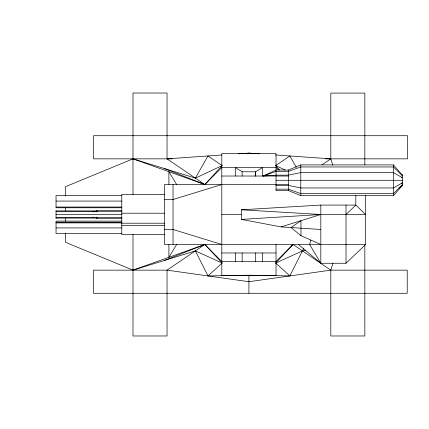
<?xml version="1.0" encoding="UTF-8"?>
<svg xmlns="http://www.w3.org/2000/svg" width="429" height="429" viewBox="0 0 429 429"><rect width="100%" height="100%" fill="white"/><g stroke="black" fill="none" stroke-linecap="round" stroke-linejoin="round"><path stroke-width="0.64" d="M255.116 176.029L255.695 171.782L262.473 167.535L262.473 176.029M310.896 240.079L309.625 244.471L320.822 263.261L346.015 263.261L365.615 244.471L365.615 195.184M364.848 245.49L364.848 335.982L330.802 335.982L330.802 270.147L332.931 263.192M303.614 248.541L289.859 275.927L248.917 275.22L207.979 275.927L195.367 250.89L132.985 270.147L65.519 242.321L65.519 233.049M132.985 158.853L195.367 178.11L207.979 155.963L222.142 165.589L204.81 184.529L132.985 158.853L65.519 186.679L65.519 195.951M176.807 244.181L168.897 257.309L168.897 244.6M276.035 244.471L276.035 275.557L221.804 275.557L221.804 153.657L276.035 153.657L276.035 190.53L288.417 190.53L300.799 195.651L393.457 195.651L402.397 185.403L402.397 175.155L393.457 164.908L300.799 164.908L288.417 170.029L276.035 170.029L263.224 176.029L276.035 175.155L288.417 175.155L300.799 172.592L393.457 172.592L402.397 177.719L401.206 177.204M289.859 275.927L275.691 263.057L293.023 244.471L330.802 270.147L407.218 270.147L407.218 293.28L93.484 293.28L93.484 270.147L167.037 270.147L248.917 281.714L330.802 270.147M402.397 184.717L393.457 193.592L300.799 193.592L288.417 189.157L276.035 189.157M346.015 214.5L355.818 205.078L355.818 195.651M207.979 275.927L222.142 263.057L204.81 244.471L132.985 270.147M399.42 187.966L402.397 185.403M279.692 169.959L275.691 165.589L289.859 155.963L296.326 167.321M322.082 164.779L330.802 158.853L330.802 93.088L364.848 93.088L364.848 164.854M205.974 183.891L204.81 184.529L164.178 168.484M291.286 245.431L293.023 244.471L276.035 261.465L221.804 261.465L204.81 244.471L164.178 260.516M195.367 178.11L222.142 165.589M247.131 153.904L248.917 153.073L259.486 153.818M275.691 263.057L302.466 250.89L305.7 250.139M401.206 183.355L402.397 182.84L393.457 187.966L300.799 187.966L288.417 185.403L276.035 185.403M263.224 176.029L276.035 171.407L288.417 171.407L300.799 166.967L393.457 166.967L402.397 175.842M281.113 226.903L320.822 214.5L365.615 214.5L355.818 205.078L320.822 205.078L241.404 209.786L241.404 219.412L281.113 226.903L320.822 229.488M221.804 184.529L173.037 199.512L164.495 199.512M132.985 194.627L132.985 93.018L167.037 93.018L167.037 158.853L221.841 154.982M238.352 153.818L248.917 153.073L250.702 153.904M241.404 219.412L320.822 214.5L241.404 209.786M172.361 158.853L93.484 158.853L93.484 135.72L407.55 135.72L407.55 158.853L325.477 158.853M235.36 176.029L235.36 167.535L242.138 171.782L255.695 171.782L255.695 176.029M221.804 176.029L288.417 176.029M276.035 180.282L402.397 180.282M288.417 184.529L164.495 184.529L164.495 244.471L365.615 244.471M164.495 194.439L121.798 194.439L121.798 234.561L164.495 234.561M121.798 195.501L56.038 195.501L56.038 207.775L121.798 207.775M56.038 201.072L121.798 201.072M56.038 207.051L121.798 207.051M121.798 210.317L96.815 210.317L96.815 211.91M56.038 210.912L97.217 210.912M96.815 211.513L92.975 211.513L92.975 211.91M56.038 211.712L121.798 211.712M121.798 213.202L164.495 213.202M56.038 214.5L121.798 214.5M221.804 214.5L241.404 214.5M56.038 217.487L121.798 217.487M56.038 218.088L97.217 218.088M121.798 218.683L96.815 218.683L96.815 217.09M121.798 221.096L56.038 221.096L56.038 233.499L121.798 233.499M56.038 222.217L121.798 222.217M56.038 222.892L121.798 222.892M121.798 223.198L164.495 223.198M121.798 225.45L164.495 225.45M56.038 227.928L121.798 227.928M164.495 229.488L173.037 229.488L221.804 244.471M221.804 252.971L276.035 252.971M275.332 154.939L330.802 158.853L332.738 165.181M300.97 235.687L300.97 220.704L291.039 227.547L300.97 235.687L320.822 244.471M195.367 250.89L222.142 263.057M275.691 165.589L285.215 170.04M205.974 245.109L204.81 244.471L167.037 270.147L167.037 335.982L132.985 335.982L132.985 234.373M401.281 174.517L402.397 175.155L401.405 174.303M167.037 158.853L204.81 184.529L221.804 167.535L276.035 167.535L278.394 169.895M298.428 244.471L320.822 263.261L320.822 205.078M176.807 184.819L168.897 171.691L168.897 184.4M393.457 164.908L393.457 195.651M346.015 205.078L346.015 263.261M300.799 164.908L300.799 195.651M288.417 170.029L288.417 190.53M262.473 252.971L262.473 261.465M255.695 252.971L255.695 261.465M248.917 275.22L248.917 293.28M242.138 171.782L242.138 176.029M242.138 252.971L242.138 261.465M235.36 252.971L235.36 261.465M173.037 184.529L173.037 244.471M92.975 217.09L92.975 217.487M65.519 207.212L65.519 210.526M65.519 218.474L65.519 221.123M56.038 210.655L56.038 218.345"/></g></svg>
